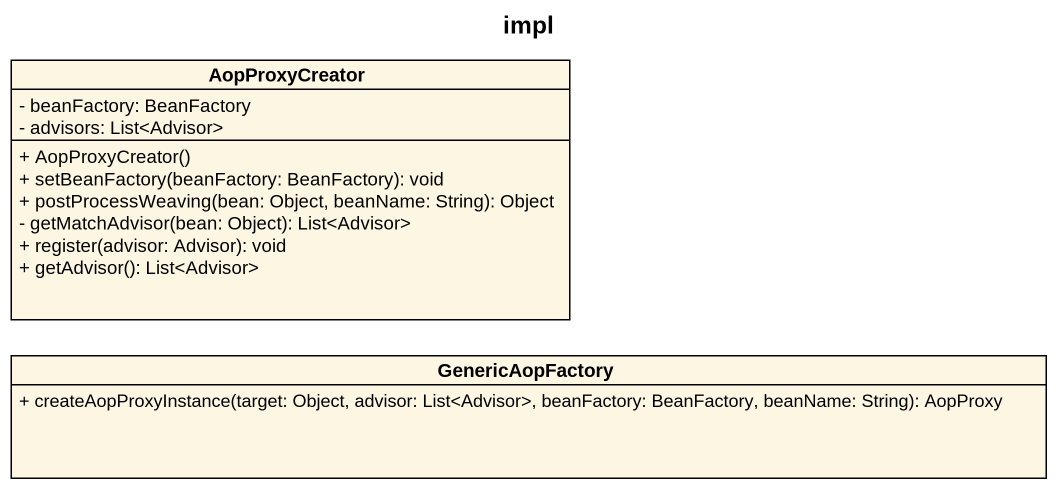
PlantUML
@startuml
title impl
hide circle
hide empty members
skinparam classAttributeIconSize 0
class AopProxyCreator {
  - beanFactory: BeanFactory
  - advisors: List<Advisor>
  + AopProxyCreator()
  + setBeanFactory(beanFactory: BeanFactory): void
  + postProcessWeaving(bean: Object, beanName: String): Object
  - getMatchAdvisor(bean: Object): List<Advisor>
  + register(advisor: Advisor): void
  + getAdvisor(): List<Advisor>
}
class GenericAopFactory {
  + createAopProxyInstance(target: Object, advisor: List<Advisor>, beanFactory: BeanFactory, beanName: String): AopProxy
}
@enduml
